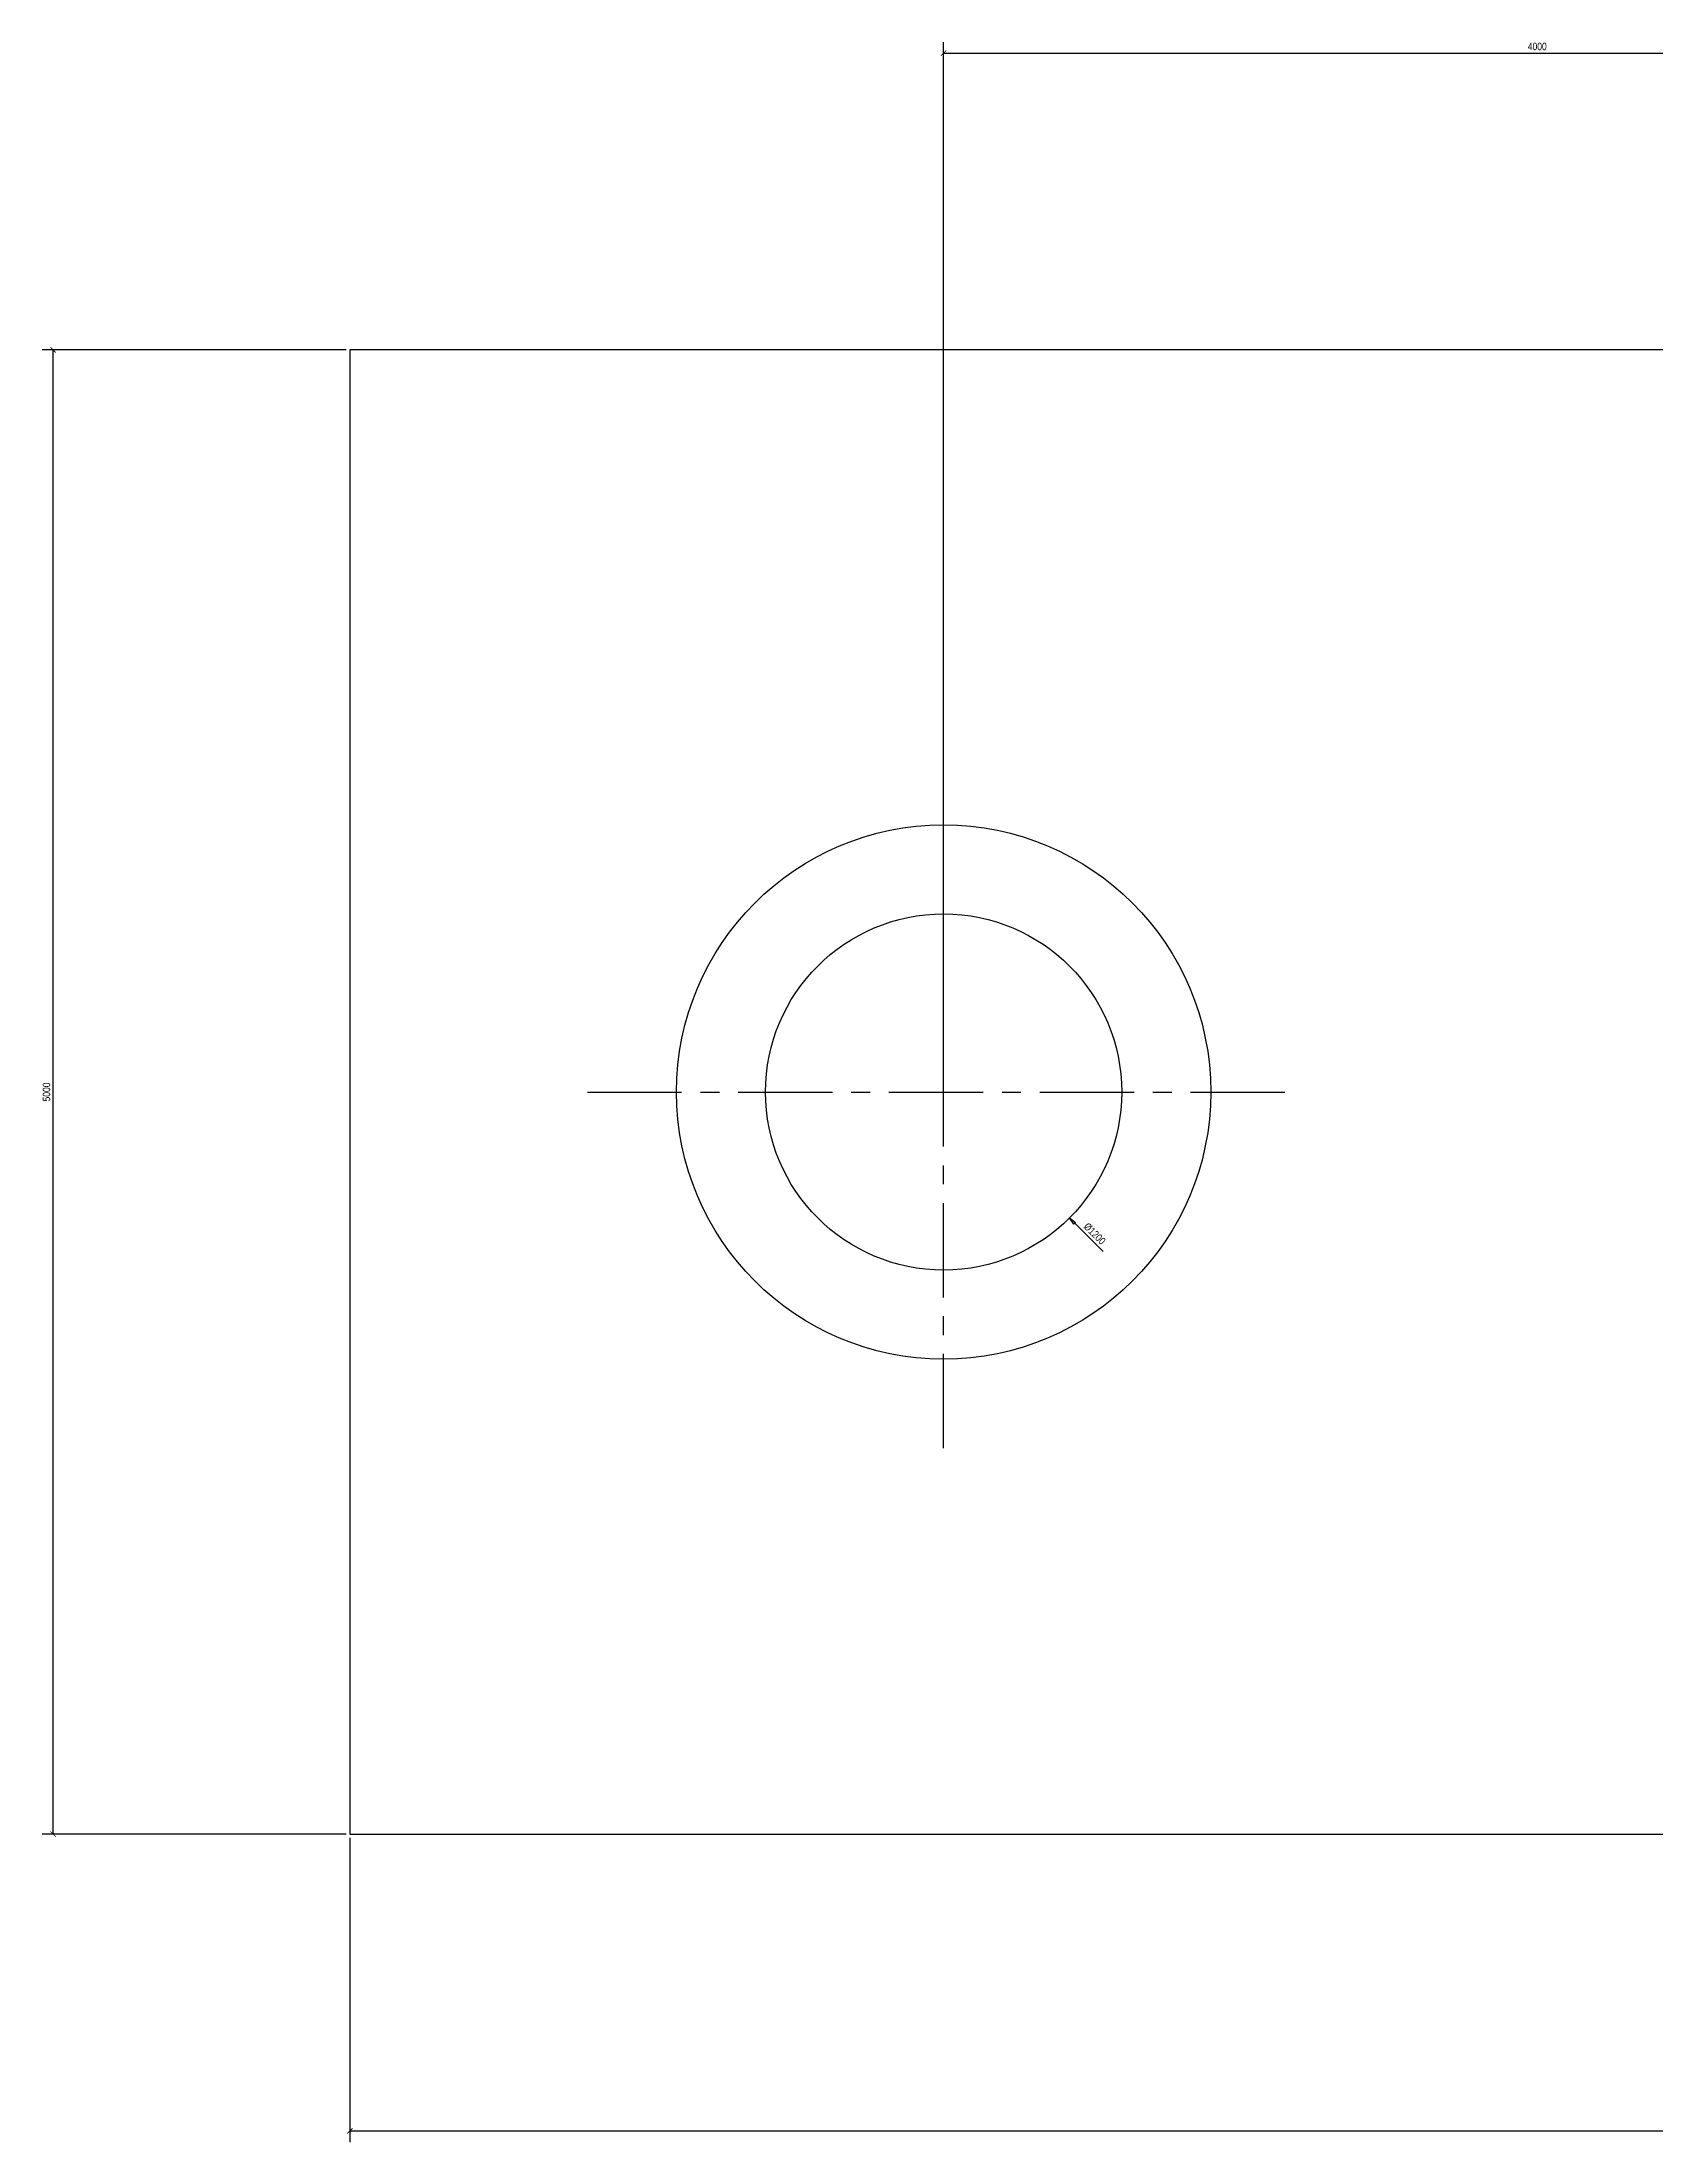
# Model space of a CAD drawing. Extents: x -10 to 98, y -10 to 60.
# Drawn here: x -10.4 to 44, y -10.4 to 60.4 of the extents above; entities that cross this region are included whole.
import ezdxf
from ezdxf.enums import TextEntityAlignment as Align

# ---------------------------------------------------------------- set-up
doc = ezdxf.new("R2010")
doc.units = 0
doc.linetypes.add('CENTER', pattern=[5.08, 3.175, -0.635, 0.635, -0.635])
for name, color, linetype in [('CENTER', 1, 'CENTER'), ('DIMS', 3, 'Continuous'), ('HIDDEN', 5, 'Continuous'), ('OUTLINE', 7, 'Continuous')]:
    doc.layers.add(name, color=color, linetype=linetype)
doc.styles.add('OpenSansCondensed-Light', font='OpenSansCondensed-Light.ttf')
doc.dimstyles.new('EZ_RADIUS', dxfattribs={"dimtxt": 0.25, "dimasz": 0.25, "dimexe": 0.375, "dimexo": 0.125, "dimgap": 0.1, "dimtad": 1, "dimlfac": 100, "dimzin": 12, "dimblk": 'CLOSEDBLANK', "dimcen": 0, "dimazin": 3, "dimtfac": 0.5, "dimtofl": 0, "dimtmove": 0, "dimatfit": 3})
doc.dimstyles.new('EZDXF', dxfattribs={"dimtxt": 0.25, "dimasz": 0.175, "dimexe": 0.375, "dimexo": 0.125, "dimgap": 0.1, "dimtad": 1, "dimlfac": 100, "dimzin": 12, "dimblk": 'ARCHTICK', "dimcen": 2.5, "dimazin": 3, "dimtfac": 0.5, "dimtmove": 0, "dimatfit": 3})

# ---------------------------------------------------------------- blocks, each defined once
blk = doc.blocks.new('_ARCHTICK')
at = {"color": 0, "linetype": 'BYBLOCK', "const_width": 0.15}
blk.add_lwpolyline([(-0.5, -0.5), (0.5, 0.5)], dxfattribs=at)
blk = doc.blocks.new('*D1')
for p, q in [((0, -0.125), (0, -10.375)), ((90, -0.125), (90, -10.375)), ((0, -10), (90, -10))]:
    blk.add_line(p, q)
at = {"layer": 'Defpoints'}
for p in [(0, 0), (90, 0), (0, -10)]:
    blk.add_point(p, dxfattribs=at)
at = {"layer": 'DIMS', "xscale": 0.175, "yscale": 0.175, "rotation": 180}
blk.add_blockref('_ARCHTICK', (0, -10), dxfattribs=at)
at = {"layer": 'DIMS', "xscale": 0.175, "yscale": 0.175}
blk.add_blockref('_ARCHTICK', (90, -10), dxfattribs=at)
at = {"layer": 'DIMS', "style": 'OpenSansCondensed-Light'}
blk.add_text('9000', height=0.25, dxfattribs=at).set_placement((45, -9.775), align=Align.MIDDLE_CENTER)
blk = doc.blocks.new('*D2')
for p, q in [((-0.125, 50), (-10.375, 50)), ((-10, 0), (-10, 50)), ((-0.125, 0), (-10.375, 0))]:
    blk.add_line(p, q)
at = {"layer": 'Defpoints'}
for p in [(0, 50), (-10, 0), (0, 0)]:
    blk.add_point(p, dxfattribs=at)
at = {"layer": 'DIMS', "xscale": 0.175, "yscale": 0.175}
for p, rotation in [((-10, 50), 90), ((-10, 0), 270)]:
    blk.add_blockref('_ARCHTICK', p, dxfattribs=dict(at, rotation=rotation))
at = {"layer": 'DIMS', "style": 'OpenSansCondensed-Light'}
blk.add_text('5000', height=0.25, rotation=90, dxfattribs=at).set_placement((-10.225, 25), align=Align.MIDDLE_CENTER)
blk = doc.blocks.new('*D3')
for p, q in [((20, 25.125), (20, 60.375)), ((60, 25.125), (60, 60.375)), ((20, 60), (60, 60))]:
    blk.add_line(p, q)
at = {"layer": 'Defpoints'}
for p in [(20, 60), (20, 25), (60, 25)]:
    blk.add_point(p, dxfattribs=at)
at = {"layer": 'DIMS', "xscale": 0.175, "yscale": 0.175, "rotation": 180}
blk.add_blockref('_ARCHTICK', (20, 60), dxfattribs=at)
at = {"layer": 'DIMS', "xscale": 0.175, "yscale": 0.175}
blk.add_blockref('_ARCHTICK', (60, 60), dxfattribs=at)
at = {"layer": 'DIMS', "style": 'OpenSansCondensed-Light'}
blk.add_text('4000', height=0.25, dxfattribs=at).set_placement((40, 60.225), align=Align.MIDDLE_CENTER)
blk = doc.blocks.new('_CLOSEDBLANK')
at = {"color": 0, "linetype": 'BYBLOCK'}
blk.add_lwpolyline([(-1, 0.16), (0, 0), (-1, -0.16)], close=True, dxfattribs=at)
blk = doc.blocks.new('*D6')
blk.add_line((24.419, 20.581), (25.374, 19.626))
at = {"layer": 'Defpoints'}
for p in [(20, 25), (24.243, 20.757)]:
    blk.add_point(p, dxfattribs=at)
at = {"layer": 'DIMS', "xscale": 0.25, "yscale": 0.25, "rotation": 135}
blk.add_blockref('_CLOSEDBLANK', (24.243, 20.757), dxfattribs=at)
at = {"layer": 'DIMS', "style": 'OpenSansCondensed-Light'}
blk.add_text('%%c1200', height=0.25, rotation=315, dxfattribs=at).set_placement((25.091, 20.227), align=Align.MIDDLE_CENTER)

msp = doc.modelspace()

# ---------------------------------------------------------------- linework, layer by layer
at = {"layer": 'CENTER'}
for p, q in [((20, 13), (20, 37)), ((8, 25), (32, 25))]:
    msp.add_line(p, q, dxfattribs=at)
at = {"layer": 'HIDDEN'}
msp.add_circle((20, 25), 9, dxfattribs=at)
at = {"layer": 'OUTLINE'}
for p, q in [((80, 50), (0, 50)), ((0, 50), (0, 0)), ((0, 0), (80, 0))]:
    msp.add_line(p, q, dxfattribs=at)
msp.add_circle((20, 25), 6, dxfattribs=at)

# ---------------------------------------------------------------- dimensions: what is measured, and where the dimension line sits
at = {"layer": 'DIMS'}
for base, p1, p2, picture, middle in [((20, 60), (20, 25), (60, 25), '*D3', (40, 60.225)), ((0, -10), (0, 0), (90, 0), '*D1', (45, -9.775))]:
    dim = msp.add_linear_dim(base=base, p1=p1, p2=p2, dimstyle='EZDXF', dxfattribs=at)
    dim.commit()
    dim.dimension.update_dxf_attribs({"geometry": picture, "text_midpoint": middle})
dim = msp.add_linear_dim(base=(-10, 0), p1=(0, 0), p2=(0, 50), angle=90, dimstyle='EZDXF', dxfattribs=at)
dim.commit()
dim.dimension.update_dxf_attribs({"geometry": '*D2', "text_midpoint": (-10.225, 25)})
dim = msp.add_diameter_dim_2p(p1=(15.75736, 29.24264), p2=(24.24264, 20.75736), dimstyle='EZ_RADIUS', dxfattribs=at)
dim.commit()
dim.dimension.update_dxf_attribs({"geometry": '*D6', "text_midpoint": (25.09117, 20.22703)})

doc.saveas('drawing.dxf')
